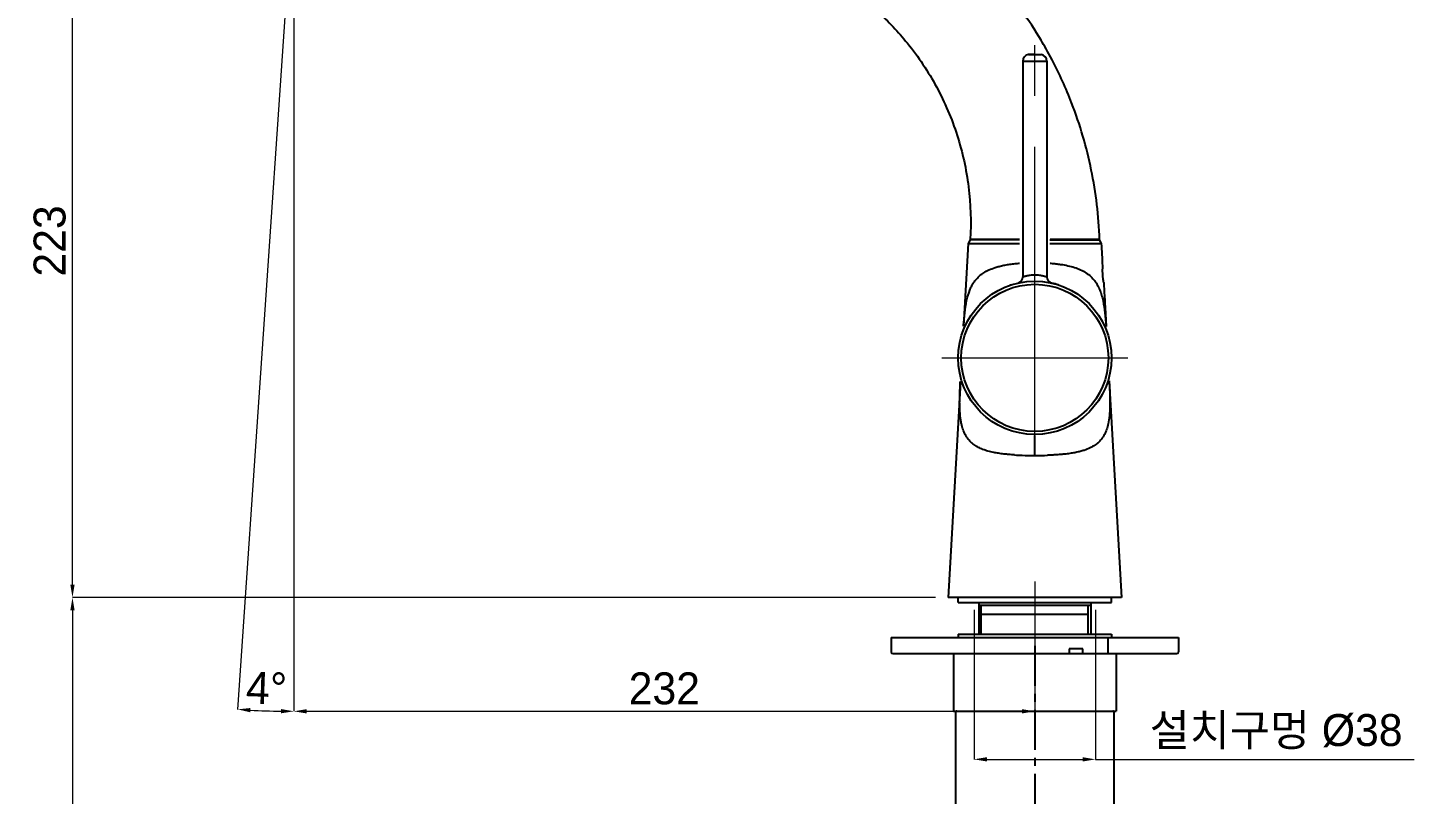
# Model space of a CAD drawing. Extents: x 0 to 1128, y 0 to 827.
# Drawn here: x 393.9 to 828.1, y 267.4 to 507.3 of the extents above; entities that cross this region are included whole.
import ezdxf

# ---------------------------------------------------------------- set-up
doc = ezdxf.new("R2010")
doc.units = 0
doc.header["$LTSCALE"] = 10
doc.header["$MEASUREMENT"] = 0
doc.header["$PDMODE"] = 3
doc.header["$PDSIZE"] = -10
doc.linetypes.add('CENTER', pattern=[2, 1.25, -0.25, 0.25, -0.25])
doc.linetypes.add('CENTER2', pattern=[28.575000000000003, 19.05, -3.175, 3.175, -3.175])
doc.layers.get('0').update_dxf_attribs({"linetype": 'CONTINUOUS'})
doc.layers.get('DEFPOINTS').update_dxf_attribs({"linetype": 'CONTINUOUS'})
for name, color, linetype in [('1', 7, 'CONTINUOUS'), ('DEF_LAYER_ASSEM_MEMBER', 7, 'CONTINUOUS'), ('DEF_LAYER_CURVE', 7, 'CONTINUOUS'), ('Layer3', 2, 'CONTINUOUS')]:
    doc.layers.add(name, color=color, linetype=linetype)
doc.layers.add('Cneter', color=1, linetype='CENTER2', lineweight=13)
doc.layers.add('외형선', color=3, linetype='CONTINUOUS', lineweight=35)
doc.styles.add('Daelim Dimension', font='')
doc.styles.get('Daelim Dimension').set_extended_font_data('나눔고딕')
doc.dimstyles.new('DEFAULT', dxfattribs={"dimscale": 2, "dimtxt": 2, "dimasz": 2, "dimexe": 0, "dimexo": 2, "dimgap": 1, "dimtad": 1, "dimdec": 0, "dimzin": 9, "dimdsep": 46, "dimtxsty": 'Daelim Dimension', "dimcen": 0.5, "dimclrd": 5, "dimclre": 5, "dimclrt": 256, "dimadec": 1, "dimazin": 0, "dimtfac": 1, "dimtdec": 0, "dimtix": 1, "dimtmove": 0, "dimatfit": 3, "dimfxl": 1, "dimtolj": 1, "dimtzin": 1, "dimlwd": 9, "dimlwe": 9, "dimarcsym": 0})

# ---------------------------------------------------------------- blocks, each defined once
blk = doc.blocks.new('*D9')
at = {"color": 5, "lineweight": 9, "ltscale": 0.5, "transparency": 16777216}
for p, q in [((690.2432193756104, 325.1438509981008), (690.2432193756104, 278.3312289277883)), ((728.2432193756104, 325.1438509981008), (728.2432193756104, 278.3312289277883)), ((694.2432193756104, 278.3312289277883), (724.2432193756104, 278.3312289277883)), ((728.2432193756104, 278.3312289277883), (828.0602591300385, 278.3312289277883))]:
    blk.add_line(p, q, dxfattribs=at)
at = {"color": 5, "ltscale": 0.5, "transparency": 16777216}
for points in [[(694.2432193756104, 278.997895594455), (694.2432193756104, 277.6645622611216), (690.2432193756104, 278.3312289277883)], [(724.2432193756104, 278.997895594455), (724.2432193756104, 277.6645622611216), (728.2432193756104, 278.3312289277883)]]:
    blk.add_solid(points, dxfattribs=at)
at = {"layer": 'DEFPOINTS', "color": 0, "ltscale": 0.5, "transparency": 16777216}
for p in [(690.2432193756104, 329.1438509981008), (728.2432193756104, 329.1438509981008), (728.2432193756104, 278.3312289277883)]:
    blk.add_point(p, dxfattribs=at)
at = {"color": 7, "ltscale": 0.5, "transparency": 16777216, "insert": (784.7934494018555, 286.9549771395193), "char_height": 10, "attachment_point": 5, "style": 'Daelim Dimension'}
blk.add_mtext('\\A1;설치구멍 %%C38', dxfattribs=at)
blk = doc.blocks.new('*D8')
at = {"color": 5, "lineweight": 9, "ltscale": 0.5, "transparency": 16777216}
for p, q in [((411.9026129330991, 328.9591445922852), (407.9026129330993, 328.9591445922852)), ((407.9026129330993, 324.9591445922852), (407.9026129330992, 110.6425200369852)), ((659.9666803447103, 106.6425200369852), (407.9026129330992, 106.6425200369852))]:
    blk.add_line(p, q, dxfattribs=at)
at = {"color": 5, "ltscale": 0.5, "transparency": 16777216}
for points in [[(407.2359462664326, 324.9591445922852), (408.569279599766, 324.9591445922852), (407.9026129330993, 328.9591445922852)], [(407.2359462664326, 110.6425200369852), (408.5692795997659, 110.6425200369852), (407.9026129330992, 106.6425200369852)]]:
    blk.add_solid(points, dxfattribs=at)
at = {"layer": 'DEFPOINTS', "color": 0, "ltscale": 0.5, "transparency": 16777216}
for p in [(407.9026129330991, 328.9591445922852), (407.9026129330992, 106.6425200369852), (663.9666803447103, 106.6425200369852)]:
    blk.add_point(p, dxfattribs=at)
at = {"color": 7, "ltscale": 0.5, "transparency": 16777216, "insert": (400.4519691562752, 217.8008323146353), "char_height": 10, "attachment_point": 5, "rotation": 90, "style": 'Daelim Dimension'}
blk.add_mtext('\\A1;535', dxfattribs=at)
blk = doc.blocks.new('*D4')
at = {"color": 5, "lineweight": 9, "ltscale": 0.5, "transparency": 16777216}
for p, q in [((477.2163822174073, 544.1820414978993), (477.2163822174073, 293.3690660033336)), ((709.2432193756104, 329.9591445922852), (709.2432193756104, 293.3690660033336)), ((481.2163822174073, 293.3690660033336), (705.2432193756104, 293.3690660033336))]:
    blk.add_line(p, q, dxfattribs=at)
at = {"color": 5, "ltscale": 0.5, "transparency": 16777216}
for points in [[(481.2163822174073, 294.0357326700003), (481.2163822174073, 292.7023993366669), (477.2163822174073, 293.3690660033336)], [(705.2432193756104, 294.0357326700003), (705.2432193756104, 292.7023993366669), (709.2432193756104, 293.3690660033336)]]:
    blk.add_solid(points, dxfattribs=at)
at = {"layer": 'DEFPOINTS', "color": 0, "ltscale": 0.5, "transparency": 16777216}
for p in [(477.2163822174073, 548.1820414978993), (709.2432193756104, 333.9591445922852), (709.2432193756104, 293.3690660033336)]:
    blk.add_point(p, dxfattribs=at)
at = {"color": 7, "ltscale": 0.5, "transparency": 16777216, "insert": (593.2298007965088, 300.4820979182272), "char_height": 10, "attachment_point": 5, "style": 'Daelim Dimension'}
blk.add_mtext('\\A1;232', dxfattribs=at)
blk = doc.blocks.new('*D5')
at = {"color": 5, "lineweight": 9, "ltscale": 0.5, "transparency": 16777216}
for p, q in [((476.9443143479383, 548.1913048397869), (459.6127085133936, 293.9684343373298)), ((477.2163803100586, 544.1820414978997), (477.2162607131115, 293.3690660033337))]:
    blk.add_line(p, q, dxfattribs=at)
blk.add_arc((477.2163841247692, 552.1820694754017), 258.8130034720974, 266.9854287638607, 269.1144476244471, dxfattribs=at)
at = {"color": 5, "ltscale": 0.5, "transparency": 16777216}
for points in [[(463.565224946356, 293.0617600343928), (463.6456319401213, 294.3926666776744), (459.6127085133936, 293.9684343373298)], [(473.2215322033815, 294.0666250173217), (473.2112281182898, 292.7333314998965), (477.2162607131115, 293.3690660033337)]]:
    blk.add_solid(points, dxfattribs=at)
at = {"layer": 'DEFPOINTS', "color": 0, "ltscale": 0.5, "transparency": 16777216}
for p in [(477.2163822174072, 552.1820414978994), (477.2163841247559, 552.1820414978993), (477.2808391571045, 553.1275065857899), (477.2163822174073, 548.1820414978993), (465.4755221511833, 293.6355109479963)]:
    blk.add_point(p, dxfattribs=at)
at = {"color": 7, "ltscale": 0.5, "transparency": 16777216, "insert": (468.6518821214799, 300.6411562704391), "char_height": 10, "attachment_point": 5, "rotation": 358.0499381941544, "style": 'Daelim Dimension'}
blk.add_mtext('\\A1;4%%D', dxfattribs=at)
blk = doc.blocks.new('*D6')
at = {"color": 5, "lineweight": 9, "ltscale": 0.5, "transparency": 16777216}
for p, q in [((473.2163841247561, 552.1820413678686), (407.9026129330994, 552.1820413678686)), ((407.9026129330994, 332.9591445922852), (407.9026129330994, 548.1820413678686)), ((678.1530838012698, 328.9591445922853), (407.9026129330994, 328.9591445922852))]:
    blk.add_line(p, q, dxfattribs=at)
at = {"color": 5, "ltscale": 0.5, "transparency": 16777216}
for points in [[(407.2359462664327, 548.1820413678686), (408.569279599766, 548.1820413678686), (407.9026129330994, 552.1820413678686)], [(407.2359462664327, 332.9591445922852), (408.5692795997661, 332.9591445922852), (407.9026129330994, 328.9591445922852)]]:
    blk.add_solid(points, dxfattribs=at)
at = {"layer": 'DEFPOINTS', "color": 0, "ltscale": 0.5, "transparency": 16777216}
for p in [(407.9026129330994, 552.1820413678686), (477.2163841247561, 552.1820413678686), (682.1530838012698, 328.9591445922853)]:
    blk.add_point(p, dxfattribs=at)
at = {"color": 7, "ltscale": 0.5, "transparency": 16777216, "insert": (400.7895810182058, 440.5705929800767), "char_height": 10, "attachment_point": 5, "rotation": 90, "style": 'Daelim Dimension'}
blk.add_mtext('\\A1;223', dxfattribs=at)

msp = doc.modelspace()

# ---------------------------------------------------------------- linework, layer by layer
at = {"ltscale": 0.5}
msp.add_line((733.2432193756104, 328.9591445922852), (685.2432193756104, 328.9591445922852), dxfattribs=at)
at = {"color": 0}
for p, q in [((664.2432193756104, 316.4591445922863), (754.2432193756104, 316.4591445922811)), ((724.2432193756104, 312.9591445922852), (720.0432193756105, 312.9591445922852)), ((720.0432193756105, 312.9591445922852), (720.0432193756105, 311.4591445922845)), ((724.2432193756104, 311.4591445922845), (724.2432193756104, 312.9591445922852)), ((732.2432193756104, 311.4591445922845), (732.2432193756104, 316.4591445922833)), ((664.7432193756104, 311.4591445922845), (753.7432193756104, 311.4591445922845))]:
    msp.add_line(p, q, dxfattribs=at)
at = {"layer": '1', "color": 7, "linetype": 'Continuous'}
for p, q in [((688.3458271026611, 439.8378295898438), (686.9024238586426, 413.9942626953125)), ((688.9932193756104, 440.9591445922852), (688.3458271026611, 439.8378295898438)), ((688.3458271026611, 439.8378295898438), (704.4930896759033, 439.8378295898438)), ((704.4927577972412, 440.9591445922852), (688.9932193756104, 440.9591445922852)), ((693.672571182251, 441.0591430664062), (693.672571182251, 440.959114074707)), ((713.993350982666, 439.8378295898438), (730.1406116485596, 439.8378295898438)), ((713.9936828613281, 440.9591445922852), (729.4932193756104, 440.9591445922852)), ((724.8275718688965, 440.959114074707), (724.8275718688965, 441.0591430664062)), ((730.1406116485596, 439.8378295898438), (729.4932193756104, 440.9591445922852)), ((730.5343799591064, 432.7875671386719), (730.5339164733887, 432.7812728881836)), ((685.9270076751709, 396.5299530029297), (682.1530838012695, 328.9591445922852)), ((685.9270000457764, 396.529670715332), (682.1530838012695, 328.9591445922852)), ((685.9269733428955, 396.5292053222656), (682.1530838012695, 328.9591445922852)), ((732.5594635009766, 396.5293579101562), (736.3333549499512, 328.9591445922852)), ((736.3333549499512, 328.9591445922852), (682.1530838012695, 328.9591445922852))]:
    msp.add_line(p, q, dxfattribs=at)
for points, knots in [([(729.5000705718994, 441.0591430664062), (729.2564811706543, 448.3551254272461), (727.5402069091797, 462.9059448242188), (722.0187301635742, 481.7191848754883), (716.9489345550537, 492.8789749145508), (714.6550807952881, 497.2513732910156), (713.2318439483643, 499.9226531982422), (708.6419849395752, 508.0489044189453), (699.5988292694092, 520.6731262207031), (690.154748916626, 530.2885055541992), (685.8636722564697, 534.0798797607422)], [0, 0, 0, 0, 0.3736397165022405, 0.7472794330044809, 1, 1, 1, 1.131206509512905, 1.602960257196112, 2, 2, 2, 2]), ([(660.0108623504639, 512.3721313476562), (663.3621063232422, 509.324348449707), (670.2682476043701, 502.0093002319336), (678.916690826416, 489.027702331543), (685.4082794189453, 473.7780151367188), (688.9801349639893, 457.5935897827148), (689.3334350585938, 446.5500183105469), (689.0000705718994, 441.0591430664062)], [0, 0, 0, 0, 0.1707211824410364, 0.3780408868307774, 0.5853605912205182, 0.7926802956102591, 1, 1, 1, 1]), ([(704.491621017456, 441.0591430664062), (703.4713897705078, 441.0591430664062), (699.9417686462402, 441.0591430664062), (694.5583381652832, 441.0591430664062), (690.0545692443848, 441.0591430664062), (689.0000591278076, 441.0591430664062), (689.0000762939453, 441.0591430664062)], [0, 0, 0, 0, 0.1165918830205708, 0.4110612553470472, 0.7055306276735236, 1, 1, 1, 1]), ([(729.5000686645508, 441.0591430664062), (729.5003204345703, 441.0591506958008), (728.4459209442139, 441.0591430664062), (723.9418048858643, 441.0591430664062), (718.5591621398926, 441.0591430664062), (715.0305271148682, 441.0591430664062), (714.0112361907959, 441.0591430664062)], [0, 0, 0, 0, 0.2945480989474048, 0.5890277891234472, 0.8835074792994895, 1, 1, 1, 1]), ([(690.4870166778564, 428.0624847412109), (690.7377758026123, 428.3754577636719), (691.247127532959, 429.0111694335938), (692.1632137298584, 429.8536682128906), (693.342565536499, 430.7201690673828), (694.8495597839355, 431.565315246582), (696.138261795044, 432.0290985107422), (696.7923831939697, 432.2645034790039)], [0, 0, 0, 0, 0.1642960407293096, 0.3337254379572523, 0.5089923875011011, 0.7507734665482567, 1, 1, 1, 1]), ([(696.7923831939697, 432.2645034790039), (697.2179870605469, 432.3939819335938), (698.0838165283203, 432.6573867797852), (699.0196228027344, 432.8557510375977), (699.4954299926758, 432.9566116333008)], [0, 0, 0, 0, 0.491554440777302, 1, 1, 1, 1]), ([(699.4954299926758, 432.9566116333008), (700.0075416564941, 433.0516815185547), (701.0526638031006, 433.2456893920898), (702.1585292816162, 433.3763809204102), (702.7225189208984, 433.4430389404297)], [0, 0, 0, 0, 0.4900019677890577, 1, 1, 1, 1]), ([(702.7225189208984, 433.4430389404297), (703.2290172576904, 433.4940032958984), (703.8029518127441, 433.5517578125), (704.3864631652832, 433.5960083007812), (704.4551410675049, 433.6010437011719)], [0, 0, 0, 0, 0.8824994534506264, 1, 1, 1, 1]), ([(714.024787902832, 433.6023559570312), (714.1187744140625, 433.5957946777344), (714.7354202270508, 433.5511779785156), (715.8283424377441, 433.4498596191406), (717.6132736206055, 433.2252197265625), (719.5780181884766, 432.8700485229492), (721.7006149291992, 432.3081130981445), (723.6082992553711, 431.5783538818359), (725.3297710418701, 430.6260833740234), (726.8187160491943, 429.4875793457031), (727.6104869842529, 428.5319137573242), (727.9994049072266, 428.0624847412109)], [0, 0, 0, 0, 0.0154206531721391, 0.1013519045045858, 0.1821397945561599, 0.320510265763312, 0.4519029234530209, 0.5897858642855355, 0.7233293125812063, 0.8640994002521296, 1, 1, 1, 1]), ([(730.8169574737549, 427.6302947998047), (730.8125305175781, 427.655029296875), (730.8063163757324, 427.6900024414062), (730.7814331054688, 427.8319473266602), (730.7562618255615, 427.9792327880859), (730.6990280151367, 428.3489990234375), (730.6663036346436, 428.5770874023438), (730.6046562194824, 429.0794296264648), (730.5749778747559, 429.3605499267578), (730.527811050415, 429.9307250976562), (730.5094413757324, 430.2273864746094), (730.4866428375244, 430.794807434082), (730.4815845489502, 431.0736694335938), (730.481616973877, 431.5815124511719), (730.4866161346436, 431.8171463012695), (730.5003795623779, 432.2206649780273), (730.5093383789062, 432.3919830322266), (730.5229682922363, 432.623176574707), (730.5281867980957, 432.6990509033203), (730.5312576293945, 432.7429046630859)], [0, 0, 0, 0, 0.0567826255416162, 0.0567826255416162, 0.1807375628802574, 0.1807375628802574, 0.3045436572831515, 0.3045436572831515, 0.426915361474093, 0.426915361474093, 0.5462165127123528, 0.5462165127123528, 0.6632349596496512, 0.6632349596496512, 0.7803796344333658, 0.7803796344333658, 0.9002414645451747, 0.9002414645451747, 1, 1, 1, 1]), ([(730.5326347351074, 432.7625198364258), (730.5327739715576, 432.7644805908203), (730.5329036712646, 432.7663269042969), (730.5339241027832, 432.7809677124023), (730.5343799591064, 432.7875518798828), (730.5343818664551, 432.7875289916992)], [0, 0, 0, 0, 0.1193993432510233, 0.1193993432510233, 1, 1, 1, 1]), ([(686.9138641357422, 413.9022827148438), (686.9401683807373, 414.2822647094727), (687.0696773529053, 416.0491714477539), (687.371747970581, 419.1083602905273), (687.999044418335, 422.8521194458008), (688.8328495025635, 424.9559936523438), (689.2456607818604, 425.9976043701172)], [0, 0, 0, 0, 0.0826462713162026, 0.386973048007384, 0.6964929885886351, 1, 1, 1, 1]), ([(689.2458190917969, 425.9971923828125), (689.429609298706, 426.3618087768555), (689.7970771789551, 427.0908279418945), (690.2570838928223, 427.7386703491211), (690.4870166778564, 428.0624847412109)], [0, 0, 0, 0, 0.5001541357966353, 1, 1, 1, 1]), ([(727.9994049072266, 428.0624847412109), (728.2292175292969, 427.7388076782227), (728.6892166137695, 427.0909194946289), (729.0566806793213, 426.3618621826172), (729.2405605316162, 425.9970321655273)], [0, 0, 0, 0, 0.4995953510772947, 1, 1, 1, 1]), ([(729.2405605316162, 425.9970321655273), (729.4628353118896, 425.4861907958984), (729.9093742370605, 424.4599456787109), (730.5671043395996, 422.1929016113281), (731.1269016265869, 419.0930862426758), (731.4208946228027, 416.0029067993164), (731.5512619018555, 414.2051315307617), (731.5787525177002, 413.8037033081055)], [0, 0, 0, 0, 0.1516095543505577, 0.3045760430956698, 0.6089261063582051, 0.913328632446604, 1, 1, 1, 1]), ([(730.8248462677002, 427.5868988037109), (730.9033145904541, 426.1819229125977), (731.0210208892822, 424.0744552612305), (731.1387252807617, 421.9669876098633), (731.2171955108643, 420.56201171875), (731.2581062316895, 419.8295440673828), (731.392614364624, 417.4212188720703), (731.4923515319824, 415.6354675292969), (731.594877243042, 413.7997665405273)], [0, 0, 0, 0, 0.3038994019133137, 0.4558491028699705, 0.4558491028699705, 0.6077988038266285, 0.6077988038266285, 1, 1, 1, 1]), ([(685.7301959991455, 391.8348541259766), (685.7588500976562, 392.7281799316406), (685.8101673126221, 394.328010559082), (685.8981952667236, 395.9915313720703), (685.9385681152344, 396.7287673950195)], [0, 0, 0, 0, 0.5583831854314203, 1, 1, 1, 1]), ([(732.5435256958008, 396.8080215454102), (732.5853118896484, 396.0467376708984), (732.6752796173096, 394.3560104370117), (732.7273807525635, 392.7311401367188), (732.7560958862305, 391.8355560302734)], [0, 0, 0, 0, 0.4488247145277072, 1, 1, 1, 1]), ([(685.7183933258057, 388.8046417236328), (685.7118339538574, 389.3017349243164), (685.6987648010254, 390.2919921875), (685.7198181152344, 391.3222427368164), (685.7303047180176, 391.8353271484375)], [0, 0, 0, 0, 0.5019876156181294, 1, 1, 1, 1]), ([(732.7560958862305, 391.8355560302734), (732.7666549682617, 391.3194961547852), (732.7877388000488, 390.2890243530273), (732.7745971679688, 389.2989273071289), (732.7680358886719, 388.8046722412109)], [0, 0, 0, 0, 0.5008010887375234, 1, 1, 1, 1]), ([(686.2776832580566, 383.3235473632812), (686.2338771820068, 383.5326919555664), (686.1462631225586, 383.9509887695312), (686.003511428833, 384.8177490234375), (685.8673515319824, 385.9409637451172), (685.761697769165, 387.3413696289062), (685.7328243255615, 388.3170166015625), (685.7183933258057, 388.8046417236328)], [0, 0, 0, 0, 0.1249933234593399, 0.2499970561014045, 0.5000204420879903, 0.7501119449844622, 1, 1, 1, 1]), ([(732.7680358886719, 388.8046722412109), (732.7350807189941, 387.827033996582), (732.6696319580078, 385.8854751586914), (732.36159324646, 384.1733474731445), (732.2086601257324, 383.3233261108398)], [0, 0, 0, 0, 0.503531389132599, 1, 1, 1, 1]), ([(687.438362121582, 380.0191497802734), (687.1976566314697, 380.5268707275391), (686.7144241333008, 381.5461502075195), (686.4236297607422, 382.7295989990234), (686.2776832580566, 383.3235473632812)], [0, 0, 0, 0, 0.4981151213318866, 1, 1, 1, 1]), ([(732.2086601257324, 383.3233261108398), (732.0626945495605, 382.7293472290039), (731.7718620300293, 381.5458602905273), (731.2885646820068, 380.5265579223633), (731.0478286743164, 380.0188293457031)], [0, 0, 0, 0, 0.5018871812110092, 1, 1, 1, 1]), ([(689.5543022155762, 377.3299942016602), (689.1384181976318, 377.7280197143555), (688.3098983764648, 378.5209579467773), (687.7281131744385, 379.5210571289062), (687.438362121582, 380.0191497802734)], [0, 0, 0, 0, 0.5019602778312477, 1, 1, 1, 1]), ([(709.2432117462158, 373.4447326660156), (709.2432117462158, 373.4447402954102), (709.2432117462158, 373.6646118164062), (709.2432117462158, 374.1055755615234), (709.2432117462158, 374.9833831787109), (709.2432136535645, 376.0548629760742), (709.2432136535645, 377.2433471679688), (709.2432136535645, 378.2848739624023), (709.2432136535645, 379.1144027709961), (709.2432136535645, 379.5203628540039), (709.2432136535645, 379.6790542602539)], [0, 0, 0, 0, 1.727237871e-06, 0.0844362796562496, 0.1688708320745853, 0.3377399369113952, 0.5066090417482039, 0.675478146584876, 0.8443472514216859, 1, 1, 1, 1]), ([(731.0478286743164, 380.0188293457031), (730.7582511901855, 379.5210723876953), (730.1767826080322, 378.5215911865234), (729.3488750457764, 377.7290115356445), (728.9332733154297, 377.3311386108398)], [0, 0, 0, 0, 0.4980114393884357, 1, 1, 1, 1]), ([(690.4565315246582, 376.6356430053711), (690.2317790985107, 376.8042068481445), (689.9482517242432, 377.016845703125), (689.6417694091797, 377.2122344970703), (689.574296951294, 377.3030776977539), (689.5543022155762, 377.3299942016602)], [0, 0, 0, 0, 0.7290546109983579, 0.9197023492181596, 1, 1, 1, 1]), ([(696.394681930542, 374.3776473999023), (695.7720413208008, 374.5149917602539), (694.5636558532715, 374.7815551757812), (692.9755325317383, 375.3086318969727), (691.5993957519531, 375.9032592773438), (690.8296127319336, 376.3965606689453), (690.4565315246582, 376.6356430053711)], [0, 0, 0, 0, 0.2734473299629379, 0.5306928929907161, 0.7725478748008561, 1, 1, 1, 1]), ([(699.525634765625, 373.8992156982422), (698.9726905822754, 373.9665222167969), (697.8952541351318, 374.0976638793945), (696.8859882354736, 374.2859802246094), (696.394681930542, 374.3776473999023)], [0, 0, 0, 0, 0.5132047771839163, 1, 1, 1, 1]), ([(702.8921699523926, 373.6165771484375), (702.3034534454346, 373.6544342041016), (701.1579761505127, 373.7280807495117), (700.059534072876, 373.8432464599609), (699.525634765625, 373.8992156982422)], [0, 0, 0, 0, 0.5139476343694764, 1, 1, 1, 1]), ([(715.5942707061768, 373.616569519043), (715.2101783752441, 373.5952911376953), (714.4295387268066, 373.5520553588867), (713.6354141235352, 373.5234146118164), (713.2320156097412, 373.5088653564453)], [0, 0, 0, 0, 0.4920216267340528, 1, 1, 1, 1]), ([(718.960807800293, 373.8991851806641), (718.4269733428955, 373.8432159423828), (717.3285331726074, 373.7280654907227), (716.1830539703369, 373.6544189453125), (715.5942707061768, 373.6165618896484)], [0, 0, 0, 0, 0.4859933953099784, 1, 1, 1, 1]), ([(722.091775894165, 374.3776245117188), (721.6004428863525, 374.2859497070312), (720.5911712646484, 374.0976333618164), (719.5137310028076, 373.9664840698242), (718.960807800293, 373.8991851806641)], [0, 0, 0, 0, 0.4868187316774534, 1, 1, 1, 1]), ([(724.6816520690918, 375.0447692871094), (724.276819229126, 374.9204940795898), (723.4507541656494, 374.6669082641602), (722.550724029541, 374.4753189086914), (722.091775894165, 374.3776245117188)], [0, 0, 0, 0, 0.4900731973462656, 1, 1, 1, 1]), ([(728.0301742553711, 376.6358261108398), (727.5583171844482, 376.3393173217773), (726.5558490753174, 375.7093658447266), (725.3303260803223, 375.274787902832), (724.6816520690918, 375.0447692871094)], [0, 0, 0, 0, 0.4706956907812178, 1, 1, 1, 1]), ([(728.9332733154297, 377.3311386108398), (728.916748046875, 377.3059921264648), (728.8929214477539, 377.2697372436523), (728.8475017547607, 377.2309494018555), (728.7623863220215, 377.1589584350586), (728.490514755249, 376.9707412719727), (728.2280445098877, 376.77978515625), (728.0301742553711, 376.6358261108398)], [0, 0, 0, 0, 0.0696315388701888, 0.1003875190899346, 0.1579929920780776, 0.3652313724463591, 1, 1, 1, 1])]:
    msp.add_open_spline(points, degree=3, knots=knots, dxfattribs=at)
for points in [[(730.53440284729, 432.7871627807617), (730.4006900787354, 435.1812515258789), (730.2718753814697, 437.4876098632812), (730.1406116485596, 439.8378295898438)], [(702.892168045044, 373.6165771484375), (703.6679573059082, 373.5707397460938), (704.454776763916, 373.5355224609375), (705.2484436035156, 373.5090713500977)], [(705.2484436035156, 373.5090713500977), (706.5674533843994, 373.4651031494141), (707.9053401947021, 373.4447479248047), (709.2432193756104, 373.4447402954102)], [(709.2432193756104, 373.4447402954102), (710.5790767669678, 373.4447479248047), (711.9149417877197, 373.4650421142578), (713.2320156097412, 373.5088653564453)]]:
    msp.add_open_spline(points, degree=3, dxfattribs=at)
at = {"layer": 'Cneter', "lineweight": 5, "ltscale": 0.5}
for p, q in [((709.2432193756104, 374.8371124267578), (709.2432193756104, 502.2635345458984)), ((680.0932197570801, 403.9871139526367), (738.3932189941406, 403.9871139526367))]:
    msp.add_line(p, q, dxfattribs=at)
msp.add_open_spline([(709.2432193756104, 333.9591445922852), (709.2432193756104, 287.9591445922852), (709.2432193756104, 282.9591445922852)], degree=1, knots=[0, 0, 0.9019607843137256, 1, 1], dxfattribs=at)
at = {"layer": 'DEF_LAYER_ASSEM_MEMBER', "color": 7, "linetype": 'Continuous'}
for p, q in [((705.4932193756104, 496.9018425299369), (705.4932193756104, 429.3433381333368)), ((709.2432193756104, 498.9871139526367), (707.2987749311103, 498.8923679274367)), ((709.2432193756104, 498.9871139526367), (711.1876638200104, 498.8923679274367)), ((712.9932193756104, 496.9018425299369), (712.9932193756104, 429.3434337489368)), ((685.2432193756104, 327.4591445922852), (685.2432193756104, 328.9591445922852)), ((685.2432193756104, 327.4591445922852), (733.2432193756104, 327.4591445922852)), ((691.7432193756104, 327.4591445922852), (691.7432193756104, 317.4591445922852)), ((726.7432193756104, 326.4591445922852), (691.7432193756104, 326.4591445922852)), ((726.7432193756104, 327.4591445922852), (726.7432193756104, 317.4591445922852)), ((733.2432193756104, 327.4591445922852), (733.2432193756104, 328.9591445922852))]:
    msp.add_line(p, q, dxfattribs=at)
at = {"layer": 'DEF_LAYER_ASSEM_MEMBER', "color": 9, "linetype": 'Continuous'}
for p, q in [((705.4932193756104, 496.9018425299369), (712.9932193756104, 496.9018425299369)), ((707.2987749311103, 498.8923679274367), (711.1876638200104, 498.8923679274367)), ((725.7432193756104, 323.6431816975851), (692.4932193756104, 323.6431816975851))]:
    msp.add_line(p, q, dxfattribs=at)
at = {"layer": 'DEF_LAYER_ASSEM_MEMBER', "color": 2, "linetype": 'Continuous'}
for p, q in [((692.4932193756104, 317.4591445922852), (692.4932193756104, 326.4591445922852)), ((725.9932193756104, 317.4591445922852), (725.9932193756104, 326.4591445922852))]:
    msp.add_line(p, q, dxfattribs=at)
at = {"layer": 'DEF_LAYER_ASSEM_MEMBER', "color": 7, "linetype": 'Continuous'}
msp.add_circle((709.2432193756104, 403.9871139526367), 24, dxfattribs=at)
at = {"layer": 'DEF_LAYER_ASSEM_MEMBER', "color": 9, "linetype": 'Continuous'}
msp.add_circle((709.2432193756104, 403.9871139526367), 23.0319799778, dxfattribs=at)
at = {"layer": 'DEF_LAYER_ASSEM_MEMBER', "color": 7, "linetype": 'Continuous'}
for centre, radius, start, end in [((707.4932193756104, 496.9018425299369), 2, 95.57923596760398, 180), ((710.9932193756104, 496.9018425299369), 2, 0, 84.42076403239604), ((703.4932193757104, 429.3433262093367), 1.9999999999, 283.1386947534974, 359.9999999998958), ((714.9932193634104, 429.3433262203368), 1.9999999958, 180.0000000087024, 256.8714663528955)]:
    msp.add_arc(centre, radius, start, end, dxfattribs=at)
at = {"layer": 'DEF_LAYER_ASSEM_MEMBER', "color": 9, "linetype": 'Continuous'}
for points, start_tangent, end_tangent in [([(705.4932193756104, 429.3433262092367), (705.4943706619104, 429.3437298761369), (705.4978187743104, 429.3449347100368), (705.5035550841105, 429.3469313622368), (705.5115709621105, 429.3497104838368), (705.5218577794105, 429.3532627258369), (705.5344069070104, 429.3575787394368), (705.5662575772105, 429.3684646858369), (705.6070418694105, 429.3822798596368), (705.6566075936105, 429.3988552828368), (705.7147766253104, 429.4179926031368), (705.7813708020105, 429.4394934256368), (705.9390744330105, 429.4887317507369), (706.1279613772103, 429.5445623148369), (706.3461512678105, 429.6048282280367), (706.5916297205104, 429.6672574850368), (706.8623023266105, 429.7295311961368), (707.1559016467104, 429.7893740545369), (707.8019402009104, 429.8930237227369), (708.5069264846104, 429.9625919991367), (709.2432193756104, 429.9871139526367)], (-0.09754667419086434, -0.9952309512642286), (0.9999999942544067, 0.000107196953584158)), ([(709.2432193756104, 429.9871139526367), (709.9794932948105, 429.9625932695367), (710.6844772731104, 429.8930262557369), (711.3305258970104, 429.7893758177368), (711.6241255738103, 429.7295334569367), (711.8947978083104, 429.6672600575369), (712.1402776456105, 429.6048305076367), (712.3584692904103, 429.5445644204369), (712.5473577490104, 429.4887334276368), (712.7050623668104, 429.4394952160369), (712.7716572537104, 429.4179942177368), (712.8298272365103, 429.3988564185368), (712.8793937731105, 429.3822806572368), (712.9201783766105, 429.3684657104368), (712.9520295930104, 429.3575797272367), (712.9645791889104, 429.3532634694368), (712.9748665208103, 429.3497109241368), (712.9828828966104, 429.3469315088369), (712.9886196245104, 429.3449346409368), (712.9920680124103, 429.3437297378368), (712.9932193684106, 429.3433262171368)], (0.9999999949049269, -0.0001009462557379004), (-0.1817636940732267, 0.9833422392620255))]:
    msp.add_spline(points, degree=3, dxfattribs=dict(at, start_tangent=start_tangent, end_tangent=end_tangent))
at = {"layer": 'DEF_LAYER_CURVE', "color": 40, "linetype": 'Continuous'}
for p, q in [((701.5907461077104, 426.7344138557369), (701.4670994590103, 426.6924428214368)), ((705.4887889522104, 427.6916337409368), (705.4668660243103, 427.6881509629368)), ((713.0195727268103, 427.6881509629368), (712.9976405841105, 427.6916352004368)), ((716.8956926434105, 426.7344138557369), (717.0193392921103, 426.6924428214368))]:
    msp.add_line(p, q, dxfattribs=at)
for major_axis, start_param, end_param in [((-18.7570487506, -14.9724120357), -1.9302437499, -1.9199370589), ((1.469576158976824e-15, 24), 0.2135094968, 0.2163344993), ((-23.88319984, -2.364902831199999), -1.4623217953, -1.4559846099), ((-21.466252584, 10.733126292), -0.9254038031999999, -0.9236703395), ((-16.9705627485, 16.9705627485), -0.9686627535, -0.9670205295000001), ((-23.19599157039999, -6.160030443799999), -2.013633974, -2.0119917501), ((-4.825580934399999, 23.5098653472), -0.4094685343, -0.4061985097), ((-16.9705627485, -16.9705627485), -2.5725054039, -2.569703987), ((-23.9536224503, -1.491298597399999), -1.8575842843, -1.8492847378), ((-18.9169305124, -14.7698930257), -2.4583156188, -2.4500160724), ((2.932398328700002, 23.8201813604), -0.1916245982, -0.1021211286)]:
    msp.add_ellipse((709.2432193756104, 403.9871139526367), major_axis=major_axis, ratio=1, start_param=start_param, end_param=end_param, dxfattribs=at)
at = {"layer": 'Layer3', "color": 1, "linetype": 'CENTER'}
msp.add_line((709.2432193756104, 313.8116413684195), (709.2432193756104, 229.0959652589538), dxfattribs=at)
msp.add_line((709.2432193756104, 313.8116413684195), (709.2432193756104, 229.0959652589538), dxfattribs=at)
at = {"layer": '외형선', "color": 0, "linetype": 'ByBlock', "lineweight": -2, "ltscale": 6}
for p, q in [((685.2432193756104, 317.4591445922854), (685.2432193756104, 316.4591445922852)), ((685.2432193756104, 317.4591445922852), (733.2432193756104, 317.4591445922852)), ((733.2432193756104, 317.4591445922854), (733.2432193756104, 316.4591445922852)), ((664.2432193756104, 316.4591445922854), (664.2432193756104, 311.9591445922852)), ((754.2432193756104, 316.4591445922852), (754.2432193756104, 311.9591445922849)), ((683.7432193756104, 311.4591445922852), (683.7432193756104, 293.4591445922852)), ((734.7432193756104, 311.4591445922852), (734.7432193756104, 293.4591445922852)), ((683.7432193756104, 293.4591445922852), (734.7432193756104, 293.4591445922852)), ((684.4932193756104, 232.4591445922847), (684.4932193756104, 293.1591445922852)), ((684.7932193756105, 293.4591445922849), (686.8932193756104, 293.4591445922849)), ((689.9932193756104, 293.4591445922849), (728.4932193756104, 293.4591445922854)), ((731.5932193756107, 293.4591445922854), (733.6932193756102, 293.4591445922854)), ((733.9932193756104, 293.1591445922852), (733.9932193756104, 232.4591445922847))]:
    msp.add_line(p, q, dxfattribs=at)
for centre, radius, start, end in [((664.7432193756104, 311.9591445922852), 0.5, 180, 270), ((753.7432193756104, 311.9591445922849), 0.5, 270, 0), ((684.7932193756105, 293.1591445922852), 0.3, 90, 180), ((733.6932193756102, 293.1591445922852), 0.3, 0, 90)]:
    msp.add_arc(centre, radius, start, end, dxfattribs=at)

# ---------------------------------------------------------------- dimensions: what is measured, and where the dimension line sits
at = {"color": 5, "ltscale": 0.5}
dim = msp.add_linear_dim(base=(407.9026129330994, 552.1820413678686), p1=(682.1530838012695, 328.9591445922852), p2=(477.2163841247558, 552.1820413678684), angle=90, dimstyle='DEFAULT', override={"dimtxt": 5, "dimclrd": 5, "dimclre": 5, "dimclrt": 7}, dxfattribs=at)
dim.commit()
dim.dimension.update_dxf_attribs({"geometry": '*D6', "text_midpoint": (400.7895810182058, 440.5705929800767)})
dim = msp.add_angular_dim_2l(base=(465.4755221511833, 293.6355109479963), line1=((477.2808391571045, 553.1275065857899), (477.2163822174073, 552.1820414978993)), line2=((477.2163822174073, 548.1820414978993), (477.2163841247559, 552.1820414978993)), text='4%%D', dimstyle='DEFAULT', override={"dimtxt": 5, "dimclrd": 5, "dimclre": 5, "dimclrt": 7}, dxfattribs=at)
dim.commit()
dim.dimension.update_dxf_attribs({"geometry": '*D5', "text_midpoint": (468.6518821214799, 300.6411562704391)})
dim = msp.add_linear_dim(base=(709.2432193756104, 293.3690660033336), p1=(477.2163822174073, 548.1820414978993), p2=(709.2432193756104, 333.9591445922852), dimstyle='DEFAULT', override={"dimtxt": 5, "dimclrd": 5, "dimclre": 5, "dimclrt": 7}, dxfattribs=at)
dim.commit()
dim.dimension.update_dxf_attribs({"geometry": '*D4', "text_midpoint": (593.2298007965088, 300.4820979182272)})
dim = msp.add_linear_dim(base=(407.9026129330992, 106.6425200369852), p1=(407.9026129330991, 328.9591445922852), p2=(663.9666803447103, 106.6425200369852), angle=90, text='535', dimstyle='DEFAULT', override={"dimtxt": 5, "dimclrd": 5, "dimclre": 5, "dimclrt": 7}, dxfattribs=at)
dim.commit()
dim.dimension.update_dxf_attribs({"geometry": '*D8', "text_midpoint": (400.4519691562752, 217.8008323146353)})
dim = msp.add_linear_dim(base=(728.2432193756104, 278.3312289277883), p1=(690.2432193756104, 329.1438509981008), p2=(728.2432193756104, 329.1438509981008), text='설치구멍 %%C<>', dimstyle='DEFAULT', override={"dimtxt": 5, "dimclrd": 5, "dimclre": 5, "dimclrt": 7}, dxfattribs=at)
dim.commit()
dim.dimension.update_dxf_attribs({"geometry": '*D9', "text_midpoint": (784.7934494018555, 278.3312289277883), "dimtype": 160})

doc.saveas('drawing.dxf')
